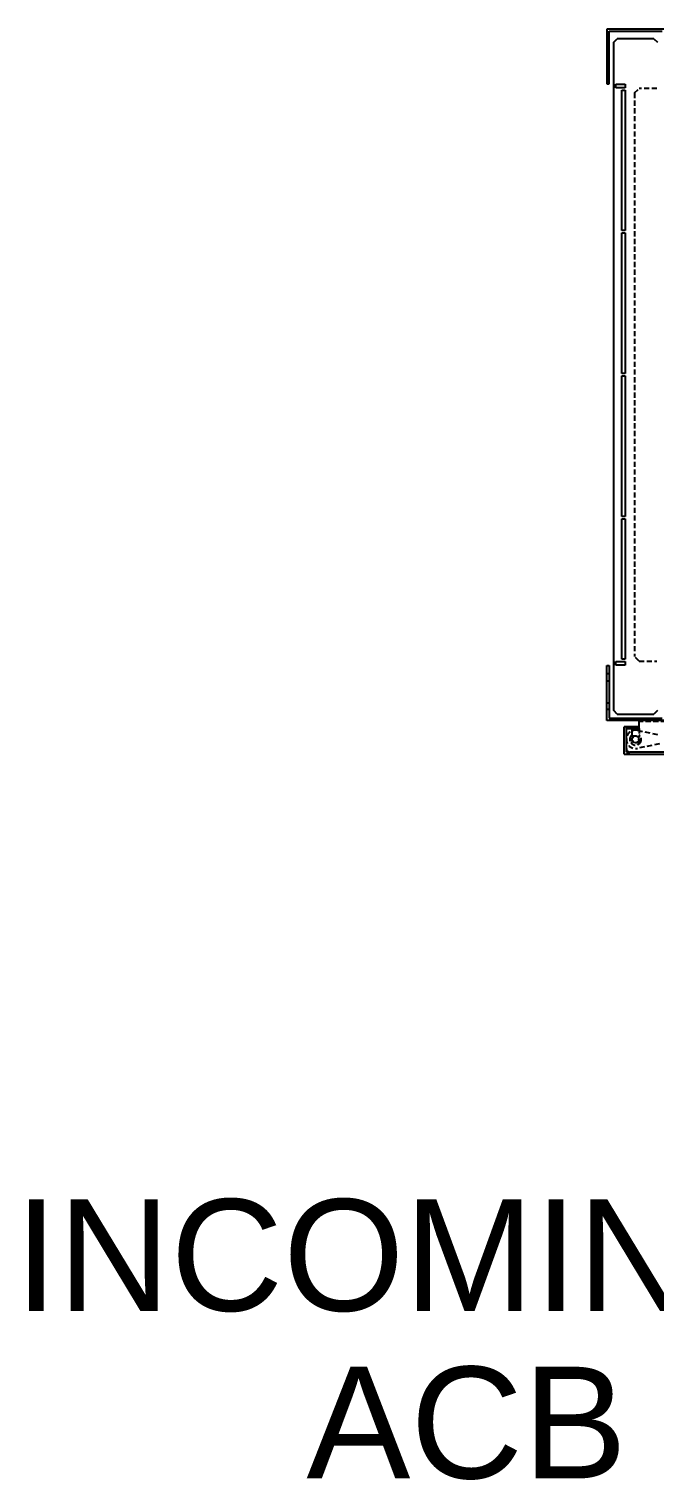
# Model space of a CAD drawing. Header units: millimetres. Extents: x -116965 to 323937, y 291661 to 566926.
# Drawn here: x -12563 to -12175, y 324764 to 325664 of the extents above; entities that cross this region are included whole.
import ezdxf

# ---------------------------------------------------------------- set-up
doc = ezdxf.new("R2010")
doc.units = ezdxf.units.MM
doc.linetypes.add('HIDDEN2', pattern=[4.7625, 3.175, -1.5875])
doc.layers.get('0').update_dxf_attribs({"lineweight": 18})
doc.layers.add('ALPHA', color=255, linetype='Continuous')
doc.layers.add('Pointille_Court', color=40, linetype='HIDDEN2', lineweight=25)
doc.styles.get("Standard").update_dxf_attribs({"font": 'arial.ttf'})

msp = doc.modelspace()

# ---------------------------------------------------------------- linework, layer by layer
at = {"layer": 'ALPHA'}
for p, q in [((-12204.950307, 325663.769113), (-12204.950307, 325629.840542)), ((-12169.236022, 325663.769113), (-12204.950307, 325663.769113)), ((-12203.521736, 325662.340542), (-12170.664593, 325662.340542)), ((-12203.521736, 325629.840542), (-12203.521736, 325662.340542)), ((-12200.664593, 325655.554828), (-12198.521736, 325657.697685)), ((-12200.664593, 325241.269113), (-12200.664593, 325655.554828)), ((-12175.664593, 325657.697685), (-12198.521736, 325657.697685)), ((-12175.664593, 325657.697685), (-12173.521736, 325655.554828)), ((-12204.950307, 325629.840542), (-12203.521736, 325629.840542)), ((-12199.236022, 325627.340542), (-12199.236022, 325629.483399)), ((-12199.236022, 325629.483399), (-12193.521736, 325629.483399)), ((-12193.521736, 325627.340542), (-12199.236022, 325627.340542)), ((-12193.521736, 325629.483399), (-12193.521736, 325627.340542)), ((-12195.664593, 325538.769113), (-12195.664593, 325625.911971)), ((-12195.664593, 325625.911971), (-12193.521736, 325625.911971)), ((-12193.521736, 325625.911971), (-12193.521736, 325538.769113)), ((-12193.521736, 325538.769113), (-12195.664593, 325538.769113)), ((-12195.664593, 325450.197685), (-12195.664593, 325537.340542)), ((-12195.664593, 325537.340542), (-12193.521736, 325537.340542)), ((-12193.521736, 325537.340542), (-12193.521736, 325450.197685)), ((-12193.521736, 325450.197685), (-12195.664593, 325450.197685)), ((-12195.664593, 325361.626256), (-12195.664593, 325448.769113)), ((-12195.664593, 325448.769113), (-12193.521736, 325448.769113)), ((-12193.521736, 325448.769113), (-12193.521736, 325361.626256)), ((-12193.521736, 325361.626256), (-12195.664593, 325361.626256)), ((-12195.664593, 325273.054828), (-12195.664593, 325360.197685)), ((-12195.664593, 325360.197685), (-12193.521736, 325360.197685)), ((-12193.521736, 325360.197685), (-12193.521736, 325273.054828)), ((-12204.950307, 325269.126256), (-12203.521736, 325269.126256)), ((-12204.950307, 325235.197685), (-12204.950307, 325269.126256)), ((-12203.521736, 325269.126256), (-12203.521736, 325236.626256)), ((-12199.236022, 325269.483399), (-12199.236022, 325271.626256)), ((-12199.236022, 325271.626256), (-12193.521736, 325271.626256)), ((-12193.521736, 325269.483399), (-12199.236022, 325269.483399)), ((-12193.521736, 325273.054828), (-12195.664593, 325273.054828)), ((-12193.521736, 325271.626256), (-12193.521736, 325269.483399)), ((-12198.521736, 325239.126256), (-12200.664593, 325241.269113)), ((-12173.521736, 325241.269113), (-12175.664593, 325239.126256)), ((-12169.236022, 325235.197685), (-12204.950307, 325235.197685)), ((-12203.521736, 325236.626256), (-12170.664593, 325236.626256)), ((-12198.521736, 325239.126256), (-12175.664593, 325239.126256)), ((-12194.236022, 325214.126256), (-12194.236022, 325231.269113)), ((-12184.950307, 325231.269113), (-12194.236022, 325231.269113)), ((-12184.950307, 325230.197685), (-12184.950307, 325235.197685)), ((-12192.80745, 325230.197685), (-12184.950307, 325230.197685)), ((-12192.80745, 325217.697685), (-12192.80745, 325230.197685)), ((-12194.236022, 325214.126256), (-11715.664593, 325214.126256)), ((-12155.664593, 325215.554828), (-12190.664593, 325215.554828))]:
    msp.add_line(p, q, dxfattribs=at)
msp.add_circle((-12187.093164, 325223.411971), 2.142857, dxfattribs=at)
msp.add_arc((-12190.664593, 325217.697685), 2.142857, 180, 270, dxfattribs=at)
at = {"layer": 'Pointille_Court'}
for p, q in [((-12204.950307, 325656.769113), (-12203.521736, 325656.769113)), ((-12204.950307, 325652.911971), (-12203.521736, 325652.911971)), ((-12204.950307, 325639.304828), (-12203.521736, 325639.304828)), ((-12204.950307, 325634.661971), (-12203.521736, 325634.661971)), ((-12187.80745, 325624.126256), (-12184.950307, 325626.983399)), ((-12173.878879, 325626.983399), (-12184.950307, 325626.983399)), ((-12187.80745, 325624.126256), (-12187.80745, 325274.840542)), ((-12184.950307, 325271.983399), (-12187.80745, 325274.840542)), ((-12184.950307, 325271.983399), (-12173.878879, 325271.983399)), ((-12204.950307, 325264.304828), (-12203.521736, 325264.304828)), ((-12204.950307, 325259.661971), (-12203.521736, 325259.661971)), ((-12204.950307, 325246.054828), (-12203.521736, 325246.054828)), ((-12204.950307, 325242.197685), (-12203.521736, 325242.197685)), ((-12192.80745, 325230.197685), (-12192.80745, 325231.269113)), ((-12189.236022, 325226.269113), (-12189.236022, 325231.269113)), ((-12139.593164, 325234.483399), (-12184.950307, 325234.483399)), ((-12189.976759, 325225.519098), (-12184.20957, 325225.519098)), ((-12188.369157, 325225.133505), (-12187.9848, 325224.956328)), ((-12187.9848, 325221.867613), (-12188.369157, 325221.690436)), ((-12187.9848, 325224.956328), (-12188.365767, 325225.136012)), ((-12188.365767, 325221.687929), (-12187.9848, 325221.867613)), ((-12188.36236, 325225.138522), (-12187.9848, 325224.956328)), ((-12187.9848, 325221.867613), (-12188.36236, 325221.685419)), ((-12187.9848, 325224.956328), (-12188.164593, 325225.267739)), ((-12187.9848, 325221.867613), (-12188.164593, 325221.556202)), ((-12187.9848, 325224.956328), (-12187.946061, 325225.377779)), ((-12187.949927, 325225.376098), (-12187.9848, 325224.956328)), ((-12187.9848, 325224.956328), (-12187.953804, 325225.374402)), ((-12187.946061, 325221.446162), (-12187.9848, 325221.867613)), ((-12187.9848, 325221.867613), (-12187.949927, 325221.447844)), ((-12187.953804, 325221.449539), (-12187.9848, 325221.867613)), ((-12185.950307, 325229.010804), (-12172.236022, 325226.211387)), ((-12184.964276, 325223.656245), (-12185.309894, 325223.411971)), ((-12185.309894, 325223.411971), (-12184.963799, 325223.652056)), ((-12184.963329, 325223.64785), (-12185.309894, 325223.411971)), ((-12185.309894, 325223.411971), (-12184.964276, 325223.167696)), ((-12184.963799, 325223.171885), (-12185.309894, 325223.411971)), ((-12185.309894, 325223.411971), (-12184.963329, 325223.176091)), ((-12185.309894, 325223.411971), (-12184.950307, 325223.411971)), ((-12184.950307, 325230.197685), (-12184.950307, 325226.269113)), ((-12192.80745, 325215.554828), (-12192.80745, 325217.697685)), ((-12192.80745, 325215.554828), (-12190.664593, 325215.554828)), ((-12184.209593, 325221.304812), (-12189.976736, 325221.304812)), ((-12172.236022, 325220.612554), (-12185.950307, 325217.813137))]:
    msp.add_line(p, q, dxfattribs=at)
msp.add_circle((-12187.093164, 325223.411971), 2.214286, dxfattribs=at)
for radius, start, end in [(5.714286, 78.463040966, 281.536959034), (3.571429, 143.843306919, 216.157323326), (3.571429, 126.869897647, 143.843306919), (3.571429, 36.156693081, 53.130102353), (3.571429, 323.842676674, 36.156693081), (3.571429, 216.157323326, 323.842676674)]:
    msp.add_arc((-12187.093164, 325223.411971), radius, start, end, dxfattribs=at)

# ---------------------------------------------------------------- texts
at = {"color": 7, "linetype": 'Continuous', "insert": (-12002.776715, 324938.353972), "char_height": 69.23076923, "width": 1420.7481594, "attachment_point": 2, "line_spacing_factor": 0.9}
msp.add_mtext('INCOMING & OUTGOING\\PACB 1000~1250A', dxfattribs=at)

doc.saveas('drawing.dxf')
